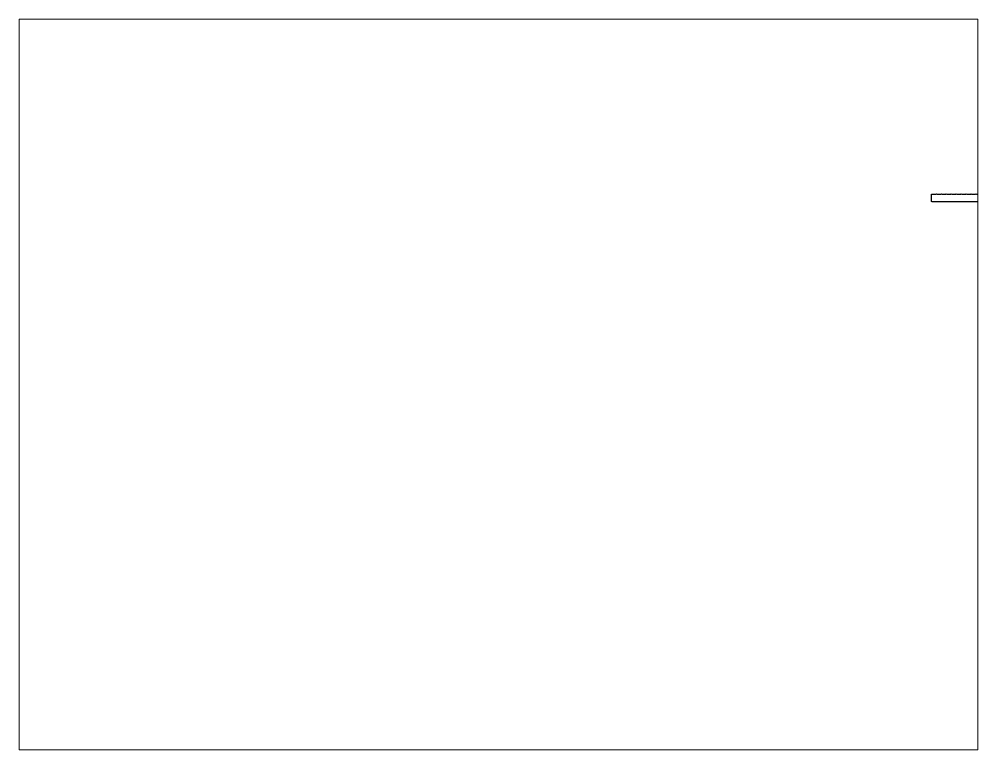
# Paper-space layout 'Layout1' of a CAD drawing. Extents: x 27 to 240, y 20 to 183.
# The model-space entities are those that its viewports show. They can reach past a viewport. Long polylines and large blocks are cut down to what shows.
import ezdxf

# ---------------------------------------------------------------- set-up
doc = ezdxf.new("R2010")
doc.units = 0
doc.header["$LTSCALE"] = 15
doc.layers.get('0').update_dxf_attribs({"linetype": 'CONTINUOUS'})

msp = doc.modelspace()

# ---------------------------------------------------------------- linework, layer by layer
at = {"linetype": 'CONTINUOUS'}
msp.add_lwpolyline([(394.5, 203.83), (364.9, 203.83, -0.414214), (364.7, 204.03), (364.7, 206.63, -0.414214), (364.9, 206.83), (366.5, 206.83), (366.7, 207.03), (366.9, 206.83), (368.5, 206.83), (368.7, 207.03), (368.9, 206.83), (370.5, 206.83), (370.7, 207.03), (370.9, 206.83), (372.5, 206.83), (372.7, 207.03), (372.9, 206.83), (374.5, 206.83), (374.7, 207.03), (374.9, 206.83), (376.5, 206.83), (376.7, 207.03), (376.9, 206.83), (378.5, 206.83), (378.7, 207.03), (378.9, 206.83), (380.5, 206.83), (380.7, 207.03), (380.9, 206.83), (382.5, 206.83), (382.7, 207.03), (382.9, 206.83), (384.5, 206.83), (384.7, 207.03), (384.9, 206.83), (386.5, 206.83)], format="xyb", dxfattribs=at)

psp = doc.layouts.get("Layout1")

# ---------------------------------------------------------------- viewports
at = {"layer": '0', "color": 0, "linetype": 'BYBLOCK', "ltscale": 0.05}
psp.add_viewport(center=(133.35, 101.6), size=(213.36, 162.56), view_center_point=(190.51, 130.3), view_height=293.8955, dxfattribs=at)

doc.saveas('drawing.dxf')
